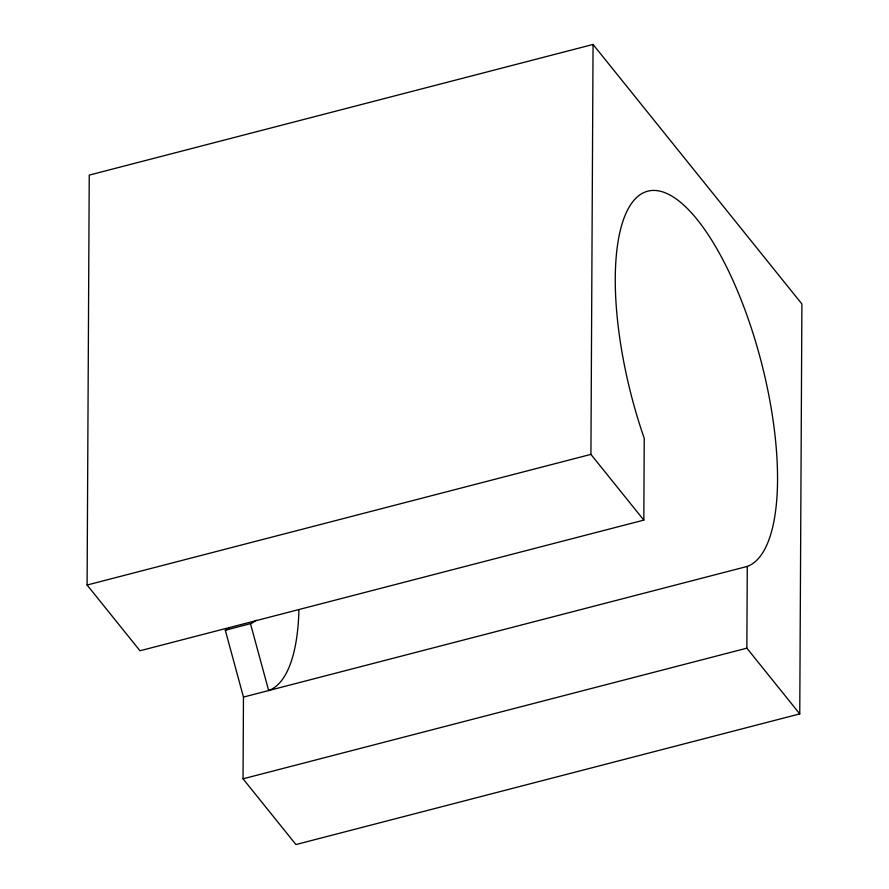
<?xml version="1.0" encoding="UTF-8"?>
<svg xmlns="http://www.w3.org/2000/svg" width="889" height="889" viewBox="0 0 889 889"><rect width="100%" height="100%" fill="white"/><g stroke="black" fill="none" stroke-linecap="round" stroke-linejoin="round"><path stroke-width="1.33" d="M799.756 713.9L746.86 648.17L747.282 566.426A194.135 67.12 75.5 0 0 756.25 343.865A194.135 67.12 75.5 0 0 637.702 196.536A194.135 67.12 75.5 0 0 644.247 438.377L643.814 520.109L139.995 650.759L87.1 585.029L89.244 175.1L593.063 44.45L801.9 303.971L799.756 713.9L295.937 844.55L243.041 778.82L243.464 697.087L225.295 630.201A124.804 43.15 75.5 0 0 229.129 628.167M643.814 520.109L590.918 454.379L593.063 44.45M87.1 585.029L590.918 454.379M225.295 630.201L250.487 623.667A124.804 43.15 75.5 0 0 256.11 620.189M243.464 697.087L747.282 566.426M243.041 778.82L746.86 648.17M250.487 623.667L268.656 690.553A194.135 67.12 75.5 0 0 298.915 609.843"/></g></svg>
